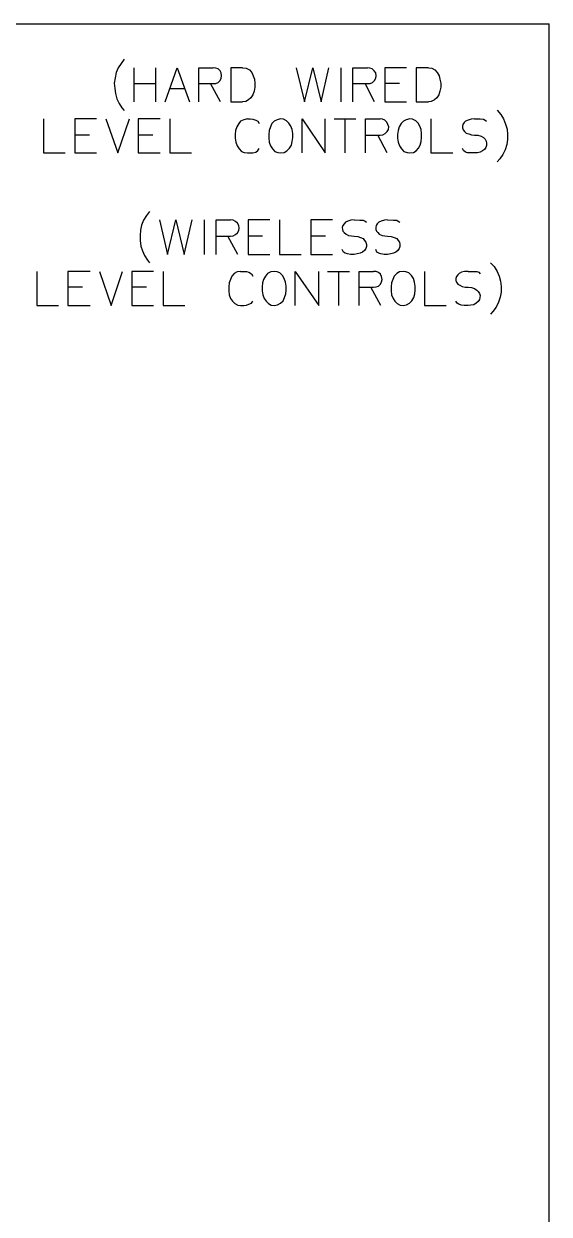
# Model space of a CAD drawing. Extents: x 11 to 601, y 12 to 779.
# Drawn here: x 521.3 to 600.9, y 598.5 to 778.7 of the extents above; entities that cross this region are included whole.
import ezdxf

# ---------------------------------------------------------------- set-up
doc = ezdxf.new("R2010")
doc.units = 0
doc.layers.add('DH152', color=7, linetype='CONTINUOUS')

msp = doc.modelspace()

# ---------------------------------------------------------------- linework, layer by layer
at = {"layer": 'DH152', "color": 7}
for points in [[(11.4, 778.739981), (600.899985, 778.739981)], [(600.899985, 12.24), (600.899985, 778.739981)], [(536.519987, 773.399981), (536.039987, 772.739981), (535.619987, 772.079981), (535.319987, 771.359981), (535.139987, 770.579981), (535.019987, 769.739981), (535.079987, 768.959981), (535.199987, 768.179981), (535.379987, 767.399981), (535.739987, 766.679981), (536.159987, 766.019981), (536.519987, 765.599981)], [(537.959987, 772.079981), (537.959987, 766.919981)], [(541.259986, 772.079981), (541.259986, 766.919981)], [(542.699986, 766.919981), (544.559986, 772.079981), (546.419986, 766.919981)], [(547.799986, 766.919981), (547.799986, 772.079981), (550.019986, 772.079981)], [(551.279986, 770.879981), (551.219986, 771.299981), (551.039986, 771.599981), (550.739986, 771.899981), (550.379986, 772.019981), (550.019986, 772.079981)], [(554.459986, 772.079981), (552.659986, 772.079981), (552.659986, 766.919981), (554.459986, 766.919981)], [(554.459986, 772.079981), (554.999986, 772.019981), (555.479986, 771.779981), (555.839986, 771.359981), (556.079986, 770.879981), (556.259986, 770.339981), (556.319986, 769.739981), (556.319986, 769.139981), (556.199986, 768.539981), (556.019986, 767.999981), (555.719986, 767.519981), (555.359986, 767.219981), (554.939986, 766.979981), (554.459986, 766.919981)], [(562.559986, 772.079981), (563.819986, 766.919981), (565.079986, 772.079981), (566.339986, 766.919981), (567.539986, 772.079981)], [(569.339986, 772.079981), (569.339986, 766.919981)], [(571.139986, 766.919981), (571.139986, 772.079981), (573.359986, 772.079981)], [(574.679986, 770.879981), (574.619986, 771.299981), (574.379986, 771.599981), (574.079986, 771.899981), (573.719986, 772.019981), (573.359986, 772.079981)], [(579.299986, 772.079981), (575.999986, 772.079981), (575.999986, 766.919981), (579.299986, 766.919981)], [(582.599985, 772.079981), (580.739985, 772.079981), (580.739985, 766.919981), (582.599985, 766.919981)], [(582.599985, 772.079981), (583.139985, 772.019981), (583.559985, 771.779981), (583.919985, 771.359981), (584.219985, 770.879981), (584.339985, 770.339981), (584.459985, 769.739981), (584.459985, 769.139981), (584.339985, 768.539981), (584.159985, 767.999981), (583.859985, 767.519981), (583.499985, 767.219981), (583.019985, 766.979981), (582.599985, 766.919981)], [(550.019986, 769.679981), (550.379986, 769.679981), (550.739986, 769.859981), (551.039986, 770.159981), (551.219986, 770.519981), (551.279986, 770.879981)], [(573.359986, 769.679981), (573.779986, 769.679981), (574.139986, 769.859981), (574.439986, 770.159981), (574.619986, 770.519981), (574.679986, 770.879981)], [(537.959987, 769.679981), (541.259986, 769.679981)], [(543.479986, 768.959981), (545.699986, 768.959981)], [(547.799986, 769.679981), (550.019986, 769.679981)], [(551.099986, 766.919981), (549.599986, 769.679981)], [(571.139986, 769.679981), (573.359986, 769.679981)], [(574.439986, 766.919981), (572.999986, 769.679981)], [(578.219986, 769.679981), (575.999986, 769.679981)], [(593.039985, 765.659981), (593.579985, 764.999981), (593.999985, 764.339981), (594.299985, 763.559981), (594.539985, 762.779981), (594.599985, 761.999981), (594.599985, 761.219981), (594.479985, 760.439981), (594.239985, 759.659981), (593.879985, 758.939981), (593.399985, 758.279981), (593.039985, 757.859981)], [(524.279987, 764.339981), (524.279987, 759.179981), (527.579987, 759.179981)], [(532.319987, 764.339981), (529.019987, 764.339981), (529.019987, 759.179981), (532.319987, 759.179981)], [(533.759987, 764.339981), (535.559987, 759.179981), (537.299987, 764.339981)], [(541.979986, 764.339981), (538.619987, 764.339981), (538.619987, 759.179981), (541.979986, 759.179981)], [(543.419986, 764.339981), (543.419986, 759.179981), (546.719986, 759.179981)], [(555.179986, 764.339981), (554.639986, 764.219981), (554.159986, 763.979981), (553.859986, 763.619981), (553.559986, 763.139981), (553.379986, 762.599981), (553.319986, 761.999981), (553.319986, 761.399981), (553.439986, 760.799981), (553.619986, 760.259981), (553.919986, 759.779981), (554.279986, 759.419981), (554.699986, 759.239981), (555.179986, 759.179981)], [(555.179986, 764.339981), (555.599986, 764.339981), (556.019986, 764.279981), (556.439986, 764.159981), (556.739986, 763.979981), (556.979986, 763.619981)], [(563.459986, 759.179981), (563.459986, 764.339981), (566.939986, 759.179981), (566.939986, 764.339981)], [(568.319986, 764.339981), (571.619986, 764.339981)], [(569.939986, 764.339981), (569.939986, 759.179981)], [(573.059986, 759.179981), (573.059986, 764.339981), (575.279986, 764.339981)], [(576.599986, 763.139981), (576.479986, 763.499981), (576.299986, 763.859981), (575.999986, 764.159981), (575.639986, 764.279981), (575.279986, 764.339981)], [(575.279986, 761.879981), (575.699986, 761.939981), (576.059986, 762.119981), (576.359986, 762.419981), (576.539986, 762.719981), (576.599986, 763.139981)], [(582.959985, 764.339981), (582.959985, 759.179981), (586.319985, 759.179981)], [(589.559985, 764.339981), (589.079985, 764.279981), (588.599985, 764.159981), (588.239985, 763.979981), (587.999985, 763.799981), (587.819985, 763.499981), (587.759985, 763.259981), (587.759985, 762.959981), (587.879985, 762.659981), (588.059985, 762.419981), (588.299985, 762.179981), (588.719985, 762.059981), (589.139985, 761.939981), (589.559985, 761.879981)], [(589.559985, 764.339981), (590.459985, 764.339981), (590.939985, 764.279981), (591.179985, 764.159981), (591.419985, 763.979981)], [(531.239987, 761.879981), (529.019987, 761.879981)], [(540.839986, 761.879981), (538.619987, 761.879981)], [(573.059986, 761.879981), (575.279986, 761.879981)], [(576.359986, 759.179981), (574.919986, 761.879981)], [(589.559985, 761.879981), (590.099985, 761.879981), (590.579985, 761.699981), (590.939985, 761.519981), (591.179985, 761.279981), (591.359985, 760.979981), (591.419985, 760.679981), (591.419985, 760.319981), (591.299985, 760.019981), (591.119985, 759.719981), (590.819985, 759.479981), (590.459985, 759.299981), (590.039985, 759.179981), (589.559985, 759.179981)], [(555.179986, 759.179981), (555.599986, 759.179981), (556.019986, 759.179981), (556.439986, 759.299981), (556.739986, 759.539981), (556.979986, 759.839981)], [(589.559985, 759.179981), (589.019985, 759.179981), (588.539985, 759.179981), (588.239985, 759.299981), (587.939985, 759.539981), (587.759985, 759.839981)], [(540.359986, 750.299981), (539.879987, 749.699981), (539.459987, 748.979981), (539.159987, 748.259981), (538.979987, 747.479981), (538.919987, 746.699981), (538.919987, 745.919981), (539.039987, 745.079981), (539.279987, 744.359981), (539.579987, 743.639981), (540.059986, 742.919981), (540.359986, 742.559981)], [(541.859986, 749.039981), (543.059986, 743.819981), (544.319986, 749.039981), (545.579986, 743.819981), (546.839986, 749.039981)], [(548.639986, 749.039981), (548.639986, 743.819981)], [(550.439986, 743.819981), (550.439986, 749.039981), (552.599986, 749.039981)], [(553.919986, 747.779981), (553.859986, 748.199981), (553.679986, 748.559981), (553.379986, 748.799981), (553.019986, 748.979981), (552.599986, 749.039981)], [(558.599986, 749.039981), (555.299986, 749.039981), (555.299986, 743.819981), (558.599986, 743.819981)], [(560.039986, 749.039981), (560.039986, 743.819981), (563.339986, 743.819981)], [(568.079986, 749.039981), (564.779986, 749.039981), (564.779986, 743.819981), (568.079986, 743.819981)], [(571.379986, 749.039981), (570.839986, 748.979981), (570.419986, 748.859981), (570.059986, 748.679981), (569.819986, 748.439981), (569.639986, 748.199981), (569.519986, 747.899981), (569.579986, 747.599981), (569.639986, 747.359981), (569.819986, 747.119981), (570.119986, 746.879981), (570.479986, 746.699981), (570.959986, 746.639981), (571.379986, 746.579981)], [(571.379986, 749.039981), (572.219986, 748.979981), (572.699986, 748.979981), (572.999986, 748.859981), (573.239986, 748.679981)], [(576.419986, 749.039981), (575.939986, 748.979981), (575.459986, 748.859981), (575.099986, 748.679981), (574.859986, 748.439981), (574.679986, 748.199981), (574.619986, 747.899981), (574.619986, 747.599981), (574.739986, 747.359981), (574.919986, 747.119981), (575.159986, 746.879981), (575.579986, 746.699981), (575.999986, 746.639981), (576.419986, 746.579981)], [(576.419986, 749.039981), (577.319986, 748.979981), (577.799986, 748.979981), (578.039986, 748.859981), (578.279986, 748.679981)], [(550.439986, 746.579981), (552.599986, 746.579981)], [(553.739986, 743.819981), (552.239986, 746.579981)], [(552.599986, 746.579981), (553.019986, 746.639981), (553.379986, 746.819981), (553.679986, 747.059981), (553.859986, 747.419981), (553.919986, 747.779981)], [(557.459986, 746.579981), (555.299986, 746.579981)], [(566.999986, 746.579981), (564.779986, 746.579981)], [(571.379986, 746.579981), (571.919986, 746.519981), (572.339986, 746.399981), (572.699986, 746.219981), (572.939986, 745.919981), (573.119986, 745.679981), (573.239986, 745.319981), (573.239986, 745.019981), (573.119986, 744.719981), (572.939986, 744.419981), (572.639986, 744.179981), (572.279986, 743.999981), (571.799986, 743.879981), (571.379986, 743.819981)], [(576.419986, 746.579981), (576.959986, 746.519981), (577.439986, 746.399981), (577.799986, 746.219981), (578.039986, 745.919981), (578.219986, 745.679981), (578.279986, 745.319981), (578.279986, 745.019981), (578.159986, 744.719981), (577.979986, 744.419981), (577.679986, 744.179981), (577.319986, 743.999981), (576.899986, 743.879981), (576.419986, 743.819981)], [(571.379986, 743.819981), (570.779986, 743.819981), (570.359986, 743.879981), (569.999986, 743.999981), (569.759986, 744.179981), (569.519986, 744.539981)], [(576.419986, 743.819981), (575.879986, 743.819981), (575.399986, 743.879981), (575.099986, 743.999981), (574.799986, 744.179981), (574.619986, 744.539981)], [(523.259987, 741.239981), (523.259987, 736.079982), (526.559987, 736.079982)], [(531.359987, 741.239981), (527.999987, 741.239981), (527.999987, 736.079982), (531.359987, 736.079982)], [(532.799987, 741.239981), (534.539987, 736.079982), (536.279987, 741.239981)], [(540.959986, 741.239981), (537.659987, 741.239981), (537.659987, 736.079982), (540.959986, 736.079982)], [(542.399986, 741.239981), (542.399986, 736.079982), (545.699986, 736.079982)], [(554.159986, 741.239981), (553.619986, 741.179981), (553.199986, 740.939981), (552.839986, 740.519981), (552.599986, 740.039981), (552.419986, 739.499982), (552.359986, 738.899982), (552.359986, 738.299982), (552.419986, 737.699982), (552.599986, 737.159982), (552.899986, 736.739982), (553.259986, 736.379982), (553.739986, 736.139982), (554.159986, 736.079982)], [(554.159986, 741.239981), (554.639986, 741.239981), (555.059986, 741.239981), (555.419986, 741.119981), (555.779986, 740.879981), (556.019986, 740.519981)], [(562.439986, 736.079982), (562.439986, 741.239981), (565.979986, 736.079982), (565.979986, 741.239981)], [(567.299986, 741.239981), (570.659986, 741.239981)], [(568.979986, 741.239981), (568.979986, 736.079982)], [(572.099986, 736.079982), (572.099986, 741.239981), (574.259986, 741.239981)], [(575.579986, 740.039981), (575.519986, 740.459981), (575.339986, 740.819981), (575.039986, 741.059981), (574.679986, 741.239981), (574.259986, 741.239981)], [(581.999985, 741.239981), (581.999985, 736.079982), (585.299985, 736.079982)], [(588.599985, 741.239981), (588.059985, 741.239981), (587.639985, 741.119981), (587.279985, 740.939981), (587.039985, 740.699981), (586.859985, 740.459981), (586.739985, 740.159981), (586.739985, 739.859982), (586.859985, 739.619982), (587.039985, 739.319982), (587.339985, 739.139982), (587.699985, 738.959982), (588.179985, 738.839982), (588.599985, 738.839982)], [(588.599985, 741.239981), (589.439985, 741.239981), (589.919985, 741.239981), (590.219985, 741.119981), (590.459985, 740.879981)], [(592.019985, 742.559981), (592.559985, 741.959981), (593.039985, 741.239981), (593.339985, 740.519981), (593.519985, 739.739982), (593.639985, 738.959982), (593.639985, 738.119982), (593.459985, 737.339982), (593.219985, 736.559982), (592.859985, 735.839982), (592.379985, 735.179982), (592.019985, 734.759982)], [(574.259986, 738.839982), (574.679986, 738.899982), (575.039986, 739.019982), (575.339986, 739.319982), (575.519986, 739.679982), (575.579986, 740.039981)], [(530.219987, 738.839982), (527.999987, 738.839982)], [(539.879987, 738.839982), (537.659987, 738.839982)], [(572.099986, 738.839982), (574.259986, 738.839982)], [(575.399986, 736.079982), (573.899986, 738.839982)], [(588.599985, 738.839982), (589.139985, 738.779982), (589.559985, 738.659982), (589.919985, 738.419982), (590.159985, 738.179982), (590.339985, 737.879982), (590.459985, 737.579982), (590.399985, 737.279982), (590.339985, 736.979982), (590.159985, 736.679982), (589.859985, 736.439982), (589.499985, 736.199982), (589.019985, 736.139982), (588.599985, 736.079982)], [(554.159986, 736.079982), (554.639986, 736.079982), (555.059986, 736.139982), (555.419986, 736.259982), (555.779986, 736.439982), (556.019986, 736.739982)], [(588.599985, 736.079982), (587.999985, 736.079982), (587.579985, 736.139982), (587.219985, 736.259982), (586.979985, 736.439982), (586.739985, 736.739982)]]:
    msp.add_lwpolyline(points, dxfattribs=at)
for points in [[(560.219986, 759.179981), (560.759986, 759.239981), (561.179986, 759.479981), (561.539986, 759.899981), (561.839986, 760.379981), (561.959986, 760.919981), (562.079986, 761.519981), (562.079986, 762.119981), (561.959986, 762.719981), (561.779986, 763.259981), (561.479986, 763.679981), (561.119986, 764.039981), (560.639986, 764.279981), (560.219986, 764.339981), (559.679986, 764.219981), (559.259986, 763.979981), (558.899986, 763.619981), (558.659986, 763.139981), (558.479986, 762.599981), (558.419986, 761.999981), (558.419986, 761.399981), (558.479986, 760.799981), (558.659986, 760.259981), (558.959986, 759.779981), (559.319986, 759.419981), (559.799986, 759.239981)], [(579.779986, 759.179981), (580.319985, 759.239981), (580.739985, 759.479981), (581.099985, 759.899981), (581.339985, 760.379981), (581.519985, 760.919981), (581.579985, 761.519981), (581.579985, 762.119981), (581.519985, 762.719981), (581.279985, 763.259981), (581.039985, 763.679981), (580.679985, 764.039981), (580.199985, 764.279981), (579.779986, 764.339981), (579.239986, 764.219981), (578.819986, 763.979981), (578.459986, 763.619981), (578.159986, 763.139981), (578.039986, 762.599981), (577.919986, 761.999981), (577.919986, 761.399981), (578.039986, 760.799981), (578.219986, 760.259981), (578.519986, 759.779981), (578.879986, 759.419981), (579.359986, 759.239981)], [(559.259986, 736.079982), (559.739986, 736.199982), (560.219986, 736.439982), (560.579986, 736.799982), (560.819986, 737.279982), (560.999986, 737.819982), (561.059986, 738.419982), (561.059986, 739.019982), (560.939986, 739.619982), (560.759986, 740.159981), (560.519986, 740.639981), (560.099986, 740.999981), (559.679986, 741.179981), (559.259986, 741.239981), (558.719986, 741.179981), (558.239986, 740.939981), (557.939986, 740.519981), (557.639986, 740.039981), (557.459986, 739.499982), (557.399986, 738.899982), (557.399986, 738.299982), (557.519986, 737.699982), (557.699986, 737.159982), (557.999986, 736.739982), (558.359986, 736.379982), (558.779986, 736.139982)], [(578.759986, 736.079982), (579.299986, 736.199982), (579.719986, 736.439982), (580.079985, 736.799982), (580.379985, 737.279982), (580.559985, 737.819982), (580.619985, 738.419982), (580.619985, 739.019982), (580.499985, 739.619982), (580.319985, 740.159981), (580.019985, 740.639981), (579.659986, 740.999981), (579.179986, 741.179981), (578.759986, 741.239981), (578.219986, 741.179981), (577.799986, 740.939981), (577.439986, 740.519981), (577.199986, 740.039981), (577.019986, 739.499982), (576.959986, 738.899982), (576.959986, 738.299982), (577.019986, 737.699982), (577.259986, 737.159982), (577.499986, 736.739982), (577.859986, 736.379982), (578.339986, 736.139982)]]:
    msp.add_lwpolyline(points, close=True, dxfattribs=at)

doc.saveas('drawing.dxf')
